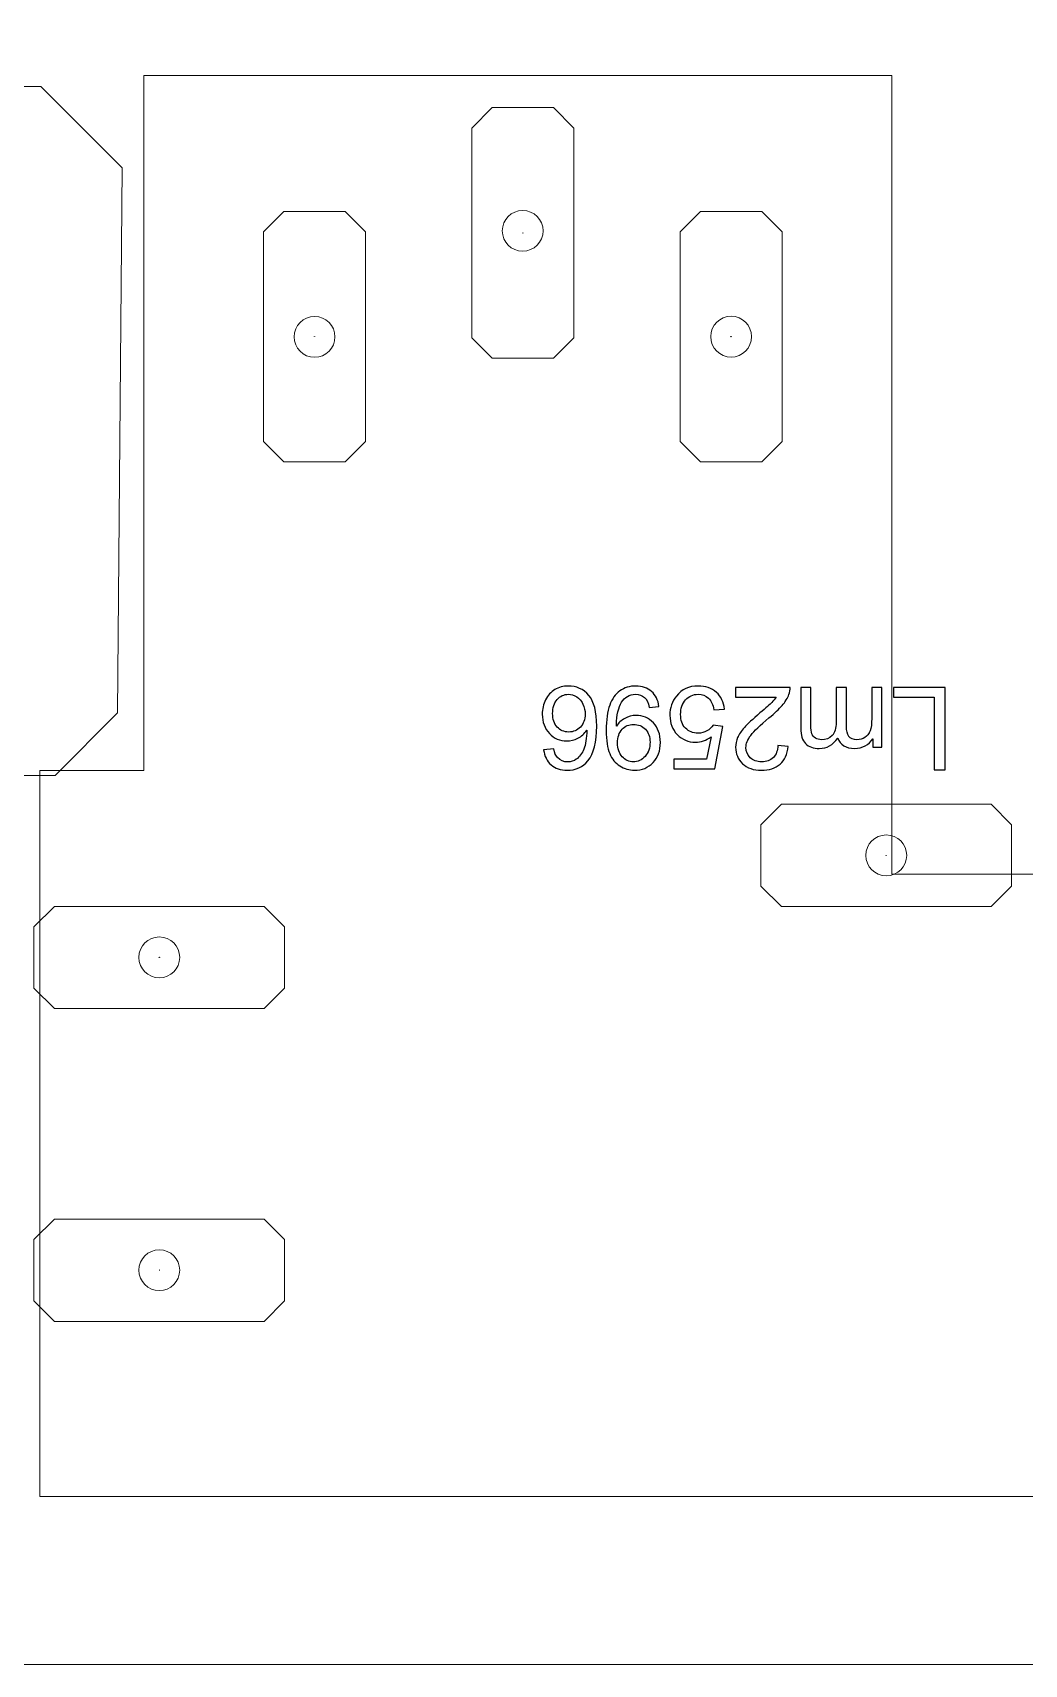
# Model space of a CAD drawing. Header units: millimetres. Extents: x -145 to 148, y -255 to 152.
# Drawn here: x 40.28 to 64.56, y -25.44 to 14.52 of the extents above; entities that cross this region are included whole.
import ezdxf

# ---------------------------------------------------------------- set-up
doc = ezdxf.new("R2010")
doc.units = ezdxf.units.MM
doc.header["$MEASUREMENT"] = 0
doc.layers.add('Layer 1', color=7, linetype='Continuous')

msp = doc.modelspace()

# ---------------------------------------------------------------- linework, layer by layer
at = {"layer": 'Layer 1', "lineweight": 9}
for centre in [(52.2784, 9.6621), (47.1823, 7.066), (57.3823, 7.0709), (61.1805, -5.6309), (43.3805, -8.1291), (43.3805, -15.7891)]:
    msp.add_ellipse(centre, major_axis=(0, 0.5), ratio=1, dxfattribs=at)
for points, knots in [([(21.2203, 28.6584), (21.2203, 28.6584), (20.0655, 29.3251), (20.0655, 29.3251), (19.671, 29.184), (19.2458, 29.1072), (18.8028, 29.1072), (16.7317, 29.1072), (15.0528, 30.7861), (15.0528, 32.8572), (15.0528, 34.4854), (16.0905, 35.8711), (17.5404, 36.3894), (17.5404, 36.3894), (17.5404, 37.3814), (17.5404, 37.3814), (17.5404, 37.3814), (15.794, 39.1278), (15.794, 39.1278), (15.794, 39.1278), (15.794, 49.2486), (15.794, 49.2486), (15.794, 49.2486), (17.5304, 50.985), (17.5304, 50.985), (17.5304, 50.985), (135.1163, 50.985), (135.1163, 50.985), (135.6024, 52.4924), (137.0168, 53.583), (138.686, 53.583), (140.7571, 53.583), (142.436, 51.9041), (142.436, 49.833), (142.436, 48.2997), (141.5157, 46.9813), (140.1975, 46.4001), (140.1975, 46.4001), (140.1975, 12.5718), (140.1975, 12.5718), (141.5218, 11.9932), (142.4475, 10.6716), (142.4475, 9.1339), (142.4475, 7.5962), (141.5218, 6.2746), (140.1975, 5.696), (140.1975, 5.696), (140.1975, -20.0954), (140.1975, -20.0954), (140.1975, -20.0954), (134.8523, -25.4406), (134.8523, -25.4406), (134.8523, -25.4406), (29.9739, -25.4406), (29.9739, -25.4406), (29.9739, -25.4406), (26.9739, -22.4406), (26.9739, -22.4406), (26.9739, -22.4406), (26.9739, -5.4211), (26.9739, -5.4211), (26.9739, -5.4211), (28.7239, -3.6711), (28.7239, -3.6711), (28.7239, -3.6711), (40.8277, -3.6711), (40.8277, -3.6711), (40.8277, -3.6711), (42.3547, -2.144), (42.3547, -2.144), (42.3547, -2.144), (42.4719, 11.2024), (42.4719, 11.2024), (42.4719, 11.2024), (40.4808, 13.1935), (40.4808, 13.1935), (40.4808, 13.1935), (22.6803, 13.1935), (22.6803, 13.1935), (22.6803, 13.1935), (21.1803, 14.6935), (21.1803, 14.6935), (21.1803, 14.6935), (21.1803, 28.6815), (21.1803, 28.6815)], [0, 0, 0, 0, 0.0357143, 0.0357143, 0.0357143, 0.0714286, 0.0714286, 0.0714286, 0.1071429, 0.1071429, 0.1071429, 0.1428571, 0.1428571, 0.1428571, 0.1785714, 0.1785714, 0.1785714, 0.2142857, 0.2142857, 0.2142857, 0.25, 0.25, 0.25, 0.2857143, 0.2857143, 0.2857143, 0.3214286, 0.3214286, 0.3214286, 0.3571429, 0.3571429, 0.3571429, 0.3928571, 0.3928571, 0.3928571, 0.4285714, 0.4285714, 0.4285714, 0.4642857, 0.4642857, 0.4642857, 0.5, 0.5, 0.5, 0.5357143, 0.5357143, 0.5357143, 0.5714286, 0.5714286, 0.5714286, 0.6071429, 0.6071429, 0.6071429, 0.6428571, 0.6428571, 0.6428571, 0.6785714, 0.6785714, 0.6785714, 0.7142857, 0.7142857, 0.7142857, 0.75, 0.75, 0.75, 0.7857143, 0.7857143, 0.7857143, 0.8214286, 0.8214286, 0.8214286, 0.8571429, 0.8571429, 0.8571429, 0.8928571, 0.8928571, 0.8928571, 0.9285714, 0.9285714, 0.9285714, 0.9642857, 0.9642857, 0.9642857, 1, 1, 1, 1]), ([(51.0323, 12.1791), (51.0323, 12.1791), (51.0323, 7.0427), (51.0323, 7.0427), (51.0323, 7.0427), (51.5323, 6.5427), (51.5323, 6.5427), (51.5323, 6.5427), (53.0323, 6.5427), (53.0323, 6.5427), (53.0323, 6.5427), (53.5323, 7.0427), (53.5323, 7.0427), (53.5323, 7.0427), (53.5323, 12.1791), (53.5323, 12.1791), (53.5323, 12.1791), (53.0323, 12.6791), (53.0323, 12.6791), (53.0323, 12.6791), (51.5323, 12.6791), (51.5323, 12.6791), (51.5323, 12.6791), (51.0323, 12.1791), (51.0323, 12.1791)], [0, 0, 0, 0, 0.125, 0.125, 0.125, 0.25, 0.25, 0.25, 0.375, 0.375, 0.375, 0.5, 0.5, 0.5, 0.625, 0.625, 0.625, 0.75, 0.75, 0.75, 0.875, 0.875, 0.875, 1, 1, 1, 1]), ([(45.9323, 9.6391), (45.9323, 9.6391), (45.9323, 4.5027), (45.9323, 4.5027), (45.9323, 4.5027), (46.4323, 4.0027), (46.4323, 4.0027), (46.4323, 4.0027), (47.9323, 4.0027), (47.9323, 4.0027), (47.9323, 4.0027), (48.4323, 4.5027), (48.4323, 4.5027), (48.4323, 4.5027), (48.4323, 9.6391), (48.4323, 9.6391), (48.4323, 9.6391), (47.9323, 10.1391), (47.9323, 10.1391), (47.9323, 10.1391), (46.4323, 10.1391), (46.4323, 10.1391), (46.4323, 10.1391), (45.9323, 9.6391), (45.9323, 9.6391)], [0, 0, 0, 0, 0.125, 0.125, 0.125, 0.25, 0.25, 0.25, 0.375, 0.375, 0.375, 0.5, 0.5, 0.5, 0.625, 0.625, 0.625, 0.75, 0.75, 0.75, 0.875, 0.875, 0.875, 1, 1, 1, 1]), ([(56.1323, 9.6391), (56.1323, 9.6391), (56.1323, 4.5027), (56.1323, 4.5027), (56.1323, 4.5027), (56.6323, 4.0027), (56.6323, 4.0027), (56.6323, 4.0027), (58.1323, 4.0027), (58.1323, 4.0027), (58.1323, 4.0027), (58.6323, 4.5027), (58.6323, 4.5027), (58.6323, 4.5027), (58.6323, 9.6391), (58.6323, 9.6391), (58.6323, 9.6391), (58.1323, 10.1391), (58.1323, 10.1391), (58.1323, 10.1391), (56.6323, 10.1391), (56.6323, 10.1391), (56.6323, 10.1391), (56.1323, 9.6391), (56.1323, 9.6391)], [0, 0, 0, 0, 0.125, 0.125, 0.125, 0.25, 0.25, 0.25, 0.375, 0.375, 0.375, 0.5, 0.5, 0.5, 0.625, 0.625, 0.625, 0.75, 0.75, 0.75, 0.875, 0.875, 0.875, 1, 1, 1, 1]), ([(52.7917, -3.0444), (52.7917, -3.0444), (53.0373, -3.0247), (53.0373, -3.0247), (53.0594, -3.122), (53.0909, -3.193), (53.1318, -3.2373), (53.1991, -3.3083), (53.2823, -3.3436), (53.3811, -3.3436), (53.4606, -3.3436), (53.5311, -3.3215), (53.5918, -3.2772), (53.6699, -3.2203), (53.731, -3.1375), (53.7767, -3.0284), (53.8218, -2.9188), (53.8453, -2.7631), (53.8472, -2.5613), (53.7875, -2.6521), (53.7141, -2.7199), (53.6276, -2.7636), (53.541, -2.8078), (53.4507, -2.8299), (53.3557, -2.8299), (53.1901, -2.8299), (53.049, -2.7688), (52.9324, -2.647), (52.8162, -2.5251), (52.7579, -2.368), (52.7579, -2.1747), (52.7579, -2.0477), (52.7851, -1.9301), (52.8397, -1.821), (52.8947, -1.7119), (52.9695, -1.6286), (53.0655, -1.5708), (53.161, -1.5129), (53.2696, -1.4837), (53.391, -1.4837), (53.5979, -1.4837), (53.7663, -1.5599), (53.8971, -1.7119), (54.0274, -1.8638), (54.0928, -2.1145), (54.0928, -2.4635), (54.0928, -2.8539), (54.0203, -3.138), (53.8759, -3.3153), (53.7499, -3.4696), (53.5801, -3.5468), (53.366, -3.5468), (53.2071, -3.5468), (53.0763, -3.5021), (52.9747, -3.4132), (52.8731, -3.3243), (52.8119, -3.2015), (52.7917, -3.0444)], [0, 0, 0, 0, 0.0526316, 0.0526316, 0.0526316, 0.1052632, 0.1052632, 0.1052632, 0.1578947, 0.1578947, 0.1578947, 0.2105263, 0.2105263, 0.2105263, 0.2631579, 0.2631579, 0.2631579, 0.3157895, 0.3157895, 0.3157895, 0.3684211, 0.3684211, 0.3684211, 0.4210526, 0.4210526, 0.4210526, 0.4736842, 0.4736842, 0.4736842, 0.5263158, 0.5263158, 0.5263158, 0.5789474, 0.5789474, 0.5789474, 0.6315789, 0.6315789, 0.6315789, 0.6842105, 0.6842105, 0.6842105, 0.7368421, 0.7368421, 0.7368421, 0.7894737, 0.7894737, 0.7894737, 0.8421053, 0.8421053, 0.8421053, 0.8947368, 0.8947368, 0.8947368, 0.9473684, 0.9473684, 0.9473684, 1, 1, 1, 1]), ([(55.6144, -1.9861), (55.6144, -1.9861), (55.3773, -2.0058), (55.3773, -2.0058), (55.3571, -1.8939), (55.3185, -1.813), (55.2616, -1.7627), (55.2047, -1.7123), (55.1318, -1.6869), (55.0424, -1.6869), (54.9662, -1.6869), (54.8994, -1.7043), (54.8416, -1.7396), (54.7837, -1.7744), (54.7367, -1.821), (54.7005, -1.8798), (54.6642, -1.9381), (54.6337, -2.0171), (54.6087, -2.1164), (54.5838, -2.2156), (54.5716, -2.3168), (54.5716, -2.4198), (54.5716, -2.4306), (54.572, -2.4475), (54.573, -2.4696), (54.6224, -2.3901), (54.6901, -2.3262), (54.7757, -2.2772), (54.8613, -2.2279), (54.9545, -2.2034), (55.0542, -2.2034), (55.2212, -2.2034), (55.3623, -2.2641), (55.478, -2.3854), (55.5932, -2.5063), (55.6511, -2.6662), (55.6511, -2.8647), (55.6511, -3.0693), (55.5909, -3.2344), (55.47, -3.3596), (55.3496, -3.4842), (55.1986, -3.5468), (55.0165, -3.5468), (54.8858, -3.5468), (54.7658, -3.5115), (54.6567, -3.4405), (54.5481, -3.3699), (54.4657, -3.2692), (54.4093, -3.138), (54.3529, -3.0073), (54.3246, -2.8177), (54.3246, -2.5698), (54.3246, -2.3116), (54.3529, -2.106), (54.4088, -1.9532), (54.4648, -1.7998), (54.5481, -1.6836), (54.6586, -1.6037), (54.7691, -1.5237), (54.8985, -1.4837), (55.0471, -1.4837), (55.2052, -1.4837), (55.334, -1.5275), (55.4342, -1.6154), (55.5339, -1.7034), (55.5942, -1.8271), (55.6144, -1.9861)], [0, 0, 0, 0, 0.0454545, 0.0454545, 0.0454545, 0.0909091, 0.0909091, 0.0909091, 0.1363636, 0.1363636, 0.1363636, 0.1818182, 0.1818182, 0.1818182, 0.2272727, 0.2272727, 0.2272727, 0.2727273, 0.2727273, 0.2727273, 0.3181818, 0.3181818, 0.3181818, 0.3636364, 0.3636364, 0.3636364, 0.4090909, 0.4090909, 0.4090909, 0.4545455, 0.4545455, 0.4545455, 0.5, 0.5, 0.5, 0.5454545, 0.5454545, 0.5454545, 0.5909091, 0.5909091, 0.5909091, 0.6363636, 0.6363636, 0.6363636, 0.6818182, 0.6818182, 0.6818182, 0.7272727, 0.7272727, 0.7272727, 0.7727273, 0.7727273, 0.7727273, 0.8181818, 0.8181818, 0.8181818, 0.8636364, 0.8636364, 0.8636364, 0.9090909, 0.9090909, 0.9090909, 0.9545455, 0.9545455, 0.9545455, 1, 1, 1, 1]), ([(57.2207, -2.0482), (57.2207, -2.0482), (56.961, -2.0679), (56.961, -2.0679), (56.9417, -1.9414), (56.8971, -1.8464), (56.8274, -1.7824), (56.7578, -1.7189), (56.6727, -1.6869), (56.5725, -1.6869), (56.4516, -1.6869), (56.3505, -1.7321), (56.2682, -1.8219), (56.1863, -1.9122), (56.1454, -2.0317), (56.1454, -2.1803), (56.1454, -2.3219), (56.1844, -2.4334), (56.263, -2.5152), (56.3416, -2.5971), (56.4455, -2.638), (56.5749, -2.638), (56.6553, -2.638), (56.7273, -2.6197), (56.7912, -2.583), (56.8547, -2.5463), (56.9046, -2.4988), (56.9413, -2.4405), (56.9413, -2.4405), (57.1755, -2.4743), (57.1755, -2.4743), (57.1755, -2.4743), (56.9808, -3.5129), (56.9808, -3.5129), (56.9808, -3.5129), (55.9789, -3.5129), (55.9789, -3.5129), (55.9789, -3.5129), (55.9789, -3.2758), (55.9789, -3.2758), (55.9789, -3.2758), (56.7828, -3.2758), (56.7828, -3.2758), (56.7828, -3.2758), (56.8905, -2.7307), (56.8905, -2.7307), (56.7696, -2.8158), (56.6426, -2.8581), (56.5099, -2.8581), (56.334, -2.8581), (56.1854, -2.797), (56.0645, -2.6747), (55.9436, -2.5524), (55.8829, -2.3953), (55.8829, -2.2034), (55.8829, -2.0204), (55.9361, -1.8624), (56.0424, -1.7293), (56.1717, -1.5656), (56.3486, -1.4837), (56.5725, -1.4837), (56.7559, -1.4837), (56.9055, -1.5355), (57.0217, -1.6385), (57.1379, -1.7415), (57.2042, -1.8779), (57.2207, -2.0482)], [0, 0, 0, 0, 0.0454545, 0.0454545, 0.0454545, 0.0909091, 0.0909091, 0.0909091, 0.1363636, 0.1363636, 0.1363636, 0.1818182, 0.1818182, 0.1818182, 0.2272727, 0.2272727, 0.2272727, 0.2727273, 0.2727273, 0.2727273, 0.3181818, 0.3181818, 0.3181818, 0.3636364, 0.3636364, 0.3636364, 0.4090909, 0.4090909, 0.4090909, 0.4545455, 0.4545455, 0.4545455, 0.5, 0.5, 0.5, 0.5454545, 0.5454545, 0.5454545, 0.5909091, 0.5909091, 0.5909091, 0.6363636, 0.6363636, 0.6363636, 0.6818182, 0.6818182, 0.6818182, 0.7272727, 0.7272727, 0.7272727, 0.7727273, 0.7727273, 0.7727273, 0.8181818, 0.8181818, 0.8181818, 0.8636364, 0.8636364, 0.8636364, 0.9090909, 0.9090909, 0.9090909, 0.9545455, 0.9545455, 0.9545455, 1, 1, 1, 1]), ([(57.4892, -1.7547), (57.4892, -1.7547), (57.4892, -1.5176), (57.4892, -1.5176), (57.4892, -1.5176), (58.827, -1.5176), (58.827, -1.5176), (58.8288, -1.5773), (58.819, -1.6347), (58.7978, -1.6902), (58.7635, -1.781), (58.7084, -1.8708), (58.6327, -1.9588), (58.557, -2.0468), (58.4488, -2.1484), (58.3081, -2.2636), (58.0894, -2.4438), (57.9408, -2.5863), (57.8632, -2.6916), (57.7851, -2.797), (57.7461, -2.8967), (57.7461, -2.9908), (57.7461, -3.0891), (57.7813, -3.1719), (57.8519, -3.2396), (57.9224, -3.3069), (58.0146, -3.3407), (58.128, -3.3407), (58.2479, -3.3407), (58.3439, -3.305), (58.4159, -3.2335), (58.4878, -3.1625), (58.524, -3.0632), (58.525, -2.9372), (58.525, -2.9372), (58.779, -2.9626), (58.779, -2.9626), (58.7616, -3.1526), (58.6957, -3.2975), (58.5819, -3.3972), (58.4676, -3.4969), (58.3147, -3.5468), (58.1223, -3.5468), (57.9286, -3.5468), (57.7747, -3.4931), (57.6619, -3.3854), (57.5485, -3.2777), (57.4921, -3.1441), (57.4921, -2.9851), (57.4921, -2.9042), (57.5085, -2.8247), (57.5419, -2.7467), (57.5748, -2.6681), (57.6299, -2.5858), (57.7065, -2.4993), (57.7837, -2.4132), (57.9112, -2.2942), (58.089, -2.1437), (58.2381, -2.0185), (58.334, -1.9339), (58.3763, -1.8892), (58.4187, -1.8445), (58.4535, -1.7998), (58.4812, -1.7547), (58.4812, -1.7547), (57.4892, -1.7547), (57.4892, -1.7547)], [0, 0, 0, 0, 0.0454545, 0.0454545, 0.0454545, 0.0909091, 0.0909091, 0.0909091, 0.1363636, 0.1363636, 0.1363636, 0.1818182, 0.1818182, 0.1818182, 0.2272727, 0.2272727, 0.2272727, 0.2727273, 0.2727273, 0.2727273, 0.3181818, 0.3181818, 0.3181818, 0.3636364, 0.3636364, 0.3636364, 0.4090909, 0.4090909, 0.4090909, 0.4545455, 0.4545455, 0.4545455, 0.5, 0.5, 0.5, 0.5454545, 0.5454545, 0.5454545, 0.5909091, 0.5909091, 0.5909091, 0.6363636, 0.6363636, 0.6363636, 0.6818182, 0.6818182, 0.6818182, 0.7272727, 0.7272727, 0.7272727, 0.7727273, 0.7727273, 0.7727273, 0.8181818, 0.8181818, 0.8181818, 0.8636364, 0.8636364, 0.8636364, 0.9090909, 0.9090909, 0.9090909, 0.9545455, 0.9545455, 0.9545455, 1, 1, 1, 1]), ([(61.0734, -1.5176), (61.0734, -1.5176), (61.0734, -2.9823), (61.0734, -2.9823), (61.0734, -2.9823), (60.8505, -2.9823), (60.8505, -2.9823), (60.8505, -2.9823), (60.8505, -2.7754), (60.8505, -2.7754), (60.8049, -2.8469), (60.7437, -2.9047), (60.6675, -2.948), (60.5913, -2.9917), (60.5048, -3.0134), (60.4074, -3.0134), (60.2992, -3.0134), (60.2103, -2.9908), (60.1412, -2.9461), (60.072, -2.9009), (60.0231, -2.8384), (59.9949, -2.7575), (59.8782, -2.9282), (59.7272, -3.0134), (59.541, -3.0134), (59.3952, -3.0134), (59.2827, -2.9734), (59.2047, -2.893), (59.1261, -2.8125), (59.0866, -2.6888), (59.0866, -2.5218), (59.0866, -2.5218), (59.0866, -1.5176), (59.0866, -1.5176), (59.0866, -1.5176), (59.335, -1.5176), (59.335, -1.5176), (59.335, -1.5176), (59.335, -2.4395), (59.335, -2.4395), (59.335, -2.5383), (59.3434, -2.6098), (59.3594, -2.6535), (59.3754, -2.6973), (59.4046, -2.7321), (59.4474, -2.7589), (59.4897, -2.7857), (59.5396, -2.7989), (59.5965, -2.7989), (59.7, -2.7989), (59.7856, -2.7645), (59.8538, -2.6963), (59.922, -2.6277), (59.9558, -2.5181), (59.9558, -2.3676), (59.9558, -2.3676), (59.9558, -1.5176), (59.9558, -1.5176), (59.9558, -1.5176), (60.2042, -1.5176), (60.2042, -1.5176), (60.2042, -1.5176), (60.2042, -2.4682), (60.2042, -2.4682), (60.2042, -2.5783), (60.2244, -2.6611), (60.2649, -2.7161), (60.3053, -2.7711), (60.3716, -2.7989), (60.4634, -2.7989), (60.533, -2.7989), (60.5974, -2.7805), (60.6567, -2.7438), (60.716, -2.7072), (60.7588, -2.6535), (60.7856, -2.5825), (60.8119, -2.512), (60.8251, -2.4099), (60.8251, -2.2768), (60.8251, -2.2768), (60.8251, -1.5176), (60.8251, -1.5176), (60.8251, -1.5176), (61.0734, -1.5176), (61.0734, -1.5176)], [0, 0, 0, 0, 0.0357143, 0.0357143, 0.0357143, 0.0714286, 0.0714286, 0.0714286, 0.1071429, 0.1071429, 0.1071429, 0.1428571, 0.1428571, 0.1428571, 0.1785714, 0.1785714, 0.1785714, 0.2142857, 0.2142857, 0.2142857, 0.25, 0.25, 0.25, 0.2857143, 0.2857143, 0.2857143, 0.3214286, 0.3214286, 0.3214286, 0.3571429, 0.3571429, 0.3571429, 0.3928571, 0.3928571, 0.3928571, 0.4285714, 0.4285714, 0.4285714, 0.4642857, 0.4642857, 0.4642857, 0.5, 0.5, 0.5, 0.5357143, 0.5357143, 0.5357143, 0.5714286, 0.5714286, 0.5714286, 0.6071429, 0.6071429, 0.6071429, 0.6428571, 0.6428571, 0.6428571, 0.6785714, 0.6785714, 0.6785714, 0.7142857, 0.7142857, 0.7142857, 0.75, 0.75, 0.75, 0.7857143, 0.7857143, 0.7857143, 0.8214286, 0.8214286, 0.8214286, 0.8571429, 0.8571429, 0.8571429, 0.8928571, 0.8928571, 0.8928571, 0.9285714, 0.9285714, 0.9285714, 0.9642857, 0.9642857, 0.9642857, 1, 1, 1, 1]), ([(62.6233, -1.5176), (62.6233, -1.5176), (62.6233, -3.5383), (62.6233, -3.5383), (62.6233, -3.5383), (62.3552, -3.5383), (62.3552, -3.5383), (62.3552, -3.5383), (62.3552, -1.7547), (62.3552, -1.7547), (62.3552, -1.7547), (61.3618, -1.7547), (61.3618, -1.7547), (61.3618, -1.7547), (61.3618, -1.5176), (61.3618, -1.5176), (61.3618, -1.5176), (62.6233, -1.5176), (62.6233, -1.5176)], [0, 0, 0, 0, 0.1666667, 0.1666667, 0.1666667, 0.3333333, 0.3333333, 0.3333333, 0.5, 0.5, 0.5, 0.6666667, 0.6666667, 0.6666667, 0.8333333, 0.8333333, 0.8333333, 1, 1, 1, 1]), ([(53.8077, -2.1724), (53.8077, -2.0867), (53.7894, -2.0049), (53.7532, -1.9268), (53.7169, -1.8487), (53.6661, -1.789), (53.6017, -1.7481), (53.5368, -1.7072), (53.4681, -1.6869), (53.3952, -1.6869), (53.2894, -1.6869), (53.1991, -1.7293), (53.1243, -1.8139), (53.0495, -1.8986), (53.0119, -2.0134), (53.0119, -2.1587), (53.0119, -2.2984), (53.049, -2.4085), (53.1229, -2.4889), (53.1967, -2.5693), (53.2908, -2.6098), (53.4051, -2.6098), (53.517, -2.6098), (53.6125, -2.5693), (53.6906, -2.4889), (53.7687, -2.4085), (53.8077, -2.3031), (53.8077, -2.1724)], [0, 0, 0, 0, 0.1111111, 0.1111111, 0.1111111, 0.2222222, 0.2222222, 0.2222222, 0.3333333, 0.3333333, 0.3333333, 0.4444444, 0.4444444, 0.4444444, 0.5555556, 0.5555556, 0.5555556, 0.6666667, 0.6666667, 0.6666667, 0.7777778, 0.7777778, 0.7777778, 0.8888889, 0.8888889, 0.8888889, 1, 1, 1, 1]), ([(54.6012, -2.8774), (54.6012, -3.0195), (54.6388, -3.1324), (54.7141, -3.2156), (54.7889, -3.2989), (54.8801, -3.3407), (54.9874, -3.3407), (55.0984, -3.3407), (55.1943, -3.2956), (55.2752, -3.2057), (55.3566, -3.1159), (55.3971, -2.9997), (55.3971, -2.8567), (55.3971, -2.7283), (55.3585, -2.6239), (55.2818, -2.5439), (55.2047, -2.4635), (55.1087, -2.4235), (54.9944, -2.4235), (54.8797, -2.4235), (54.7856, -2.4635), (54.7117, -2.5439), (54.6379, -2.6239), (54.6012, -2.7354), (54.6012, -2.8774)], [0, 0, 0, 0, 0.125, 0.125, 0.125, 0.25, 0.25, 0.25, 0.375, 0.375, 0.375, 0.5, 0.5, 0.5, 0.625, 0.625, 0.625, 0.75, 0.75, 0.75, 0.875, 0.875, 0.875, 1, 1, 1, 1]), ([(63.7488, -4.3809), (63.7488, -4.3809), (58.6122, -4.3809), (58.6122, -4.3809), (58.6122, -4.3809), (58.1123, -4.8808), (58.1123, -4.8808), (58.1123, -4.8808), (58.1123, -6.381), (58.1123, -6.381), (58.1123, -6.381), (58.6122, -6.8809), (58.6122, -6.8809), (58.6122, -6.8809), (63.7488, -6.8809), (63.7488, -6.8809), (63.7488, -6.8809), (64.2487, -6.381), (64.2487, -6.381), (64.2487, -6.381), (64.2487, -4.8808), (64.2487, -4.8808), (64.2487, -4.8808), (63.7488, -4.3809), (63.7488, -4.3809)], [0, 0, 0, 0, 0.125, 0.125, 0.125, 0.25, 0.25, 0.25, 0.375, 0.375, 0.375, 0.5, 0.5, 0.5, 0.625, 0.625, 0.625, 0.75, 0.75, 0.75, 0.875, 0.875, 0.875, 1, 1, 1, 1]), ([(45.9488, -6.8809), (45.9488, -6.8809), (40.8122, -6.8809), (40.8122, -6.8809), (40.8122, -6.8809), (40.3123, -7.3808), (40.3123, -7.3808), (40.3123, -7.3808), (40.3123, -8.881), (40.3123, -8.881), (40.3123, -8.881), (40.8122, -9.3809), (40.8122, -9.3809), (40.8122, -9.3809), (45.9488, -9.3809), (45.9488, -9.3809), (45.9488, -9.3809), (46.4487, -8.881), (46.4487, -8.881), (46.4487, -8.881), (46.4487, -7.3808), (46.4487, -7.3808), (46.4487, -7.3808), (45.9488, -6.8809), (45.9488, -6.8809)], [0, 0, 0, 0, 0.125, 0.125, 0.125, 0.25, 0.25, 0.25, 0.375, 0.375, 0.375, 0.5, 0.5, 0.5, 0.625, 0.625, 0.625, 0.75, 0.75, 0.75, 0.875, 0.875, 0.875, 1, 1, 1, 1]), ([(45.9488, -14.5409), (45.9488, -14.5409), (40.8122, -14.5409), (40.8122, -14.5409), (40.8122, -14.5409), (40.3123, -15.0408), (40.3123, -15.0408), (40.3123, -15.0408), (40.3123, -16.541), (40.3123, -16.541), (40.3123, -16.541), (40.8122, -17.0409), (40.8122, -17.0409), (40.8122, -17.0409), (45.9488, -17.0409), (45.9488, -17.0409), (45.9488, -17.0409), (46.4487, -16.541), (46.4487, -16.541), (46.4487, -16.541), (46.4487, -15.0408), (46.4487, -15.0408), (46.4487, -15.0408), (45.9488, -14.5409), (45.9488, -14.5409)], [0, 0, 0, 0, 0.125, 0.125, 0.125, 0.25, 0.25, 0.25, 0.375, 0.375, 0.375, 0.5, 0.5, 0.5, 0.625, 0.625, 0.625, 0.75, 0.75, 0.75, 0.875, 0.875, 0.875, 1, 1, 1, 1])]:
    msp.add_open_spline(points, degree=3, knots=knots, dxfattribs=at)
at = {"layer": 'Layer 1', "color": 4, "lineweight": 9}
msp.add_open_spline([(69.4755, -6.0919), (69.4755, -6.0919), (69.4755, -21.3319), (69.4755, -21.3319), (69.4755, -21.3319), (40.4591, -21.3319), (40.4591, -21.3319), (40.4591, -21.3319), (40.4591, -3.5519), (40.4591, -3.5519), (40.4591, -3.5519), (42.9991, -3.5519), (42.9991, -3.5519), (42.9991, -3.5519), (42.9991, 13.4681), (42.9991, 13.4681), (42.9991, 13.4681), (61.3155, 13.4681), (61.3155, 13.4681), (61.3155, 13.4681), (61.3155, -6.0919), (61.3155, -6.0919), (61.3155, -6.0919), (69.4755, -6.0919), (69.4755, -6.0919)], degree=3, knots=[0, 0, 0, 0, 0.125, 0.125, 0.125, 0.25, 0.25, 0.25, 0.375, 0.375, 0.375, 0.5, 0.5, 0.5, 0.625, 0.625, 0.625, 0.75, 0.75, 0.75, 0.875, 0.875, 0.875, 1, 1, 1, 1], dxfattribs=at)
at = {"layer": 'Layer 1', "color": 3}
for points in [[(52.2823, 9.6126), (52.2823, 9.6126), (52.2788, 9.6126), (52.2788, 9.6126), (52.2788, 9.6126), (52.2788, 9.6091), (52.2788, 9.6091), (52.2788, 9.6091), (52.2823, 9.6091), (52.2823, 9.6091), (52.2823, 9.6091), (52.2823, 9.6126), (52.2823, 9.6126)], [(47.1823, 7.0726), (47.1823, 7.0726), (47.1788, 7.0726), (47.1788, 7.0726), (47.1788, 7.0726), (47.1788, 7.0691), (47.1788, 7.0691), (47.1788, 7.0691), (47.1823, 7.0691), (47.1823, 7.0691), (47.1823, 7.0691), (47.1823, 7.0726), (47.1823, 7.0726)], [(57.3823, 7.0726), (57.3823, 7.0726), (57.3788, 7.0726), (57.3788, 7.0726), (57.3788, 7.0726), (57.3788, 7.0691), (57.3788, 7.0691), (57.3788, 7.0691), (57.3823, 7.0691), (57.3823, 7.0691), (57.3823, 7.0691), (57.3823, 7.0726), (57.3823, 7.0726)], [(61.1822, -5.6309), (61.1822, -5.6309), (61.1822, -5.6274), (61.1822, -5.6274), (61.1822, -5.6274), (61.1787, -5.6274), (61.1787, -5.6274), (61.1787, -5.6274), (61.1787, -5.6309), (61.1787, -5.6309), (61.1787, -5.6309), (61.1822, -5.6309), (61.1822, -5.6309)], [(43.3822, -8.1309), (43.3822, -8.1309), (43.3822, -8.1274), (43.3822, -8.1274), (43.3822, -8.1274), (43.3787, -8.1274), (43.3787, -8.1274), (43.3787, -8.1274), (43.3787, -8.1309), (43.3787, -8.1309), (43.3787, -8.1309), (43.3822, -8.1309), (43.3822, -8.1309)], [(43.3822, -15.7909), (43.3822, -15.7909), (43.3822, -15.7874), (43.3822, -15.7874), (43.3822, -15.7874), (43.3787, -15.7874), (43.3787, -15.7874), (43.3787, -15.7874), (43.3787, -15.7909), (43.3787, -15.7909), (43.3787, -15.7909), (43.3822, -15.7909), (43.3822, -15.7909)]]:
    msp.add_open_spline(points, degree=3, knots=[0, 0, 0, 0, 0.25, 0.25, 0.25, 0.5, 0.5, 0.5, 0.75, 0.75, 0.75, 1, 1, 1, 1], dxfattribs=at)
at = {"layer": 'Layer 1', "color": 3, "lineweight": 9}
for points in [[(52.2823, 9.6126), (52.2823, 9.6126), (52.2788, 9.6126), (52.2788, 9.6126), (52.2788, 9.6126), (52.2788, 9.6091), (52.2788, 9.6091), (52.2788, 9.6091), (52.2823, 9.6091), (52.2823, 9.6091), (52.2823, 9.6091), (52.2823, 9.6126), (52.2823, 9.6126)], [(47.1823, 7.0726), (47.1823, 7.0726), (47.1788, 7.0726), (47.1788, 7.0726), (47.1788, 7.0726), (47.1788, 7.0691), (47.1788, 7.0691), (47.1788, 7.0691), (47.1823, 7.0691), (47.1823, 7.0691), (47.1823, 7.0691), (47.1823, 7.0726), (47.1823, 7.0726)], [(57.3823, 7.0726), (57.3823, 7.0726), (57.3788, 7.0726), (57.3788, 7.0726), (57.3788, 7.0726), (57.3788, 7.0691), (57.3788, 7.0691), (57.3788, 7.0691), (57.3823, 7.0691), (57.3823, 7.0691), (57.3823, 7.0691), (57.3823, 7.0726), (57.3823, 7.0726)], [(61.1822, -5.6309), (61.1822, -5.6309), (61.1822, -5.6274), (61.1822, -5.6274), (61.1822, -5.6274), (61.1787, -5.6274), (61.1787, -5.6274), (61.1787, -5.6274), (61.1787, -5.6309), (61.1787, -5.6309), (61.1787, -5.6309), (61.1822, -5.6309), (61.1822, -5.6309)], [(43.3822, -8.1309), (43.3822, -8.1309), (43.3822, -8.1274), (43.3822, -8.1274), (43.3822, -8.1274), (43.3787, -8.1274), (43.3787, -8.1274), (43.3787, -8.1274), (43.3787, -8.1309), (43.3787, -8.1309), (43.3787, -8.1309), (43.3822, -8.1309), (43.3822, -8.1309)], [(43.3822, -15.7909), (43.3822, -15.7909), (43.3822, -15.7874), (43.3822, -15.7874), (43.3822, -15.7874), (43.3787, -15.7874), (43.3787, -15.7874), (43.3787, -15.7874), (43.3787, -15.7909), (43.3787, -15.7909), (43.3787, -15.7909), (43.3822, -15.7909), (43.3822, -15.7909)]]:
    msp.add_open_spline(points, degree=3, knots=[0, 0, 0, 0, 0.25, 0.25, 0.25, 0.5, 0.5, 0.5, 0.75, 0.75, 0.75, 1, 1, 1, 1], dxfattribs=at)
at = {"layer": 'Layer 1', "color": 4}
for points, knots in [([(52.7917, -3.0444), (52.7917, -3.0444), (53.0373, -3.0247), (53.0373, -3.0247), (53.0594, -3.122), (53.0909, -3.193), (53.1318, -3.2373), (53.1991, -3.3083), (53.2823, -3.3436), (53.3811, -3.3436), (53.4606, -3.3436), (53.5311, -3.3215), (53.5918, -3.2772), (53.6699, -3.2203), (53.731, -3.1375), (53.7767, -3.0284), (53.8218, -2.9188), (53.8453, -2.7631), (53.8472, -2.5613), (53.7875, -2.6521), (53.7141, -2.7199), (53.6276, -2.7636), (53.541, -2.8078), (53.4507, -2.8299), (53.3557, -2.8299), (53.1901, -2.8299), (53.049, -2.7688), (52.9324, -2.647), (52.8162, -2.5251), (52.7579, -2.368), (52.7579, -2.1747), (52.7579, -2.0477), (52.7851, -1.9301), (52.8397, -1.821), (52.8947, -1.7119), (52.9695, -1.6286), (53.0655, -1.5708), (53.161, -1.5129), (53.2696, -1.4837), (53.391, -1.4837), (53.5979, -1.4837), (53.7663, -1.5599), (53.8971, -1.7119), (54.0274, -1.8638), (54.0928, -2.1145), (54.0928, -2.4635), (54.0928, -2.8539), (54.0203, -3.138), (53.8759, -3.3153), (53.7499, -3.4696), (53.5801, -3.5468), (53.366, -3.5468), (53.2071, -3.5468), (53.0763, -3.5021), (52.9747, -3.4132), (52.8731, -3.3243), (52.8119, -3.2015), (52.7917, -3.0444)], [0, 0, 0, 0, 0.0526316, 0.0526316, 0.0526316, 0.1052632, 0.1052632, 0.1052632, 0.1578947, 0.1578947, 0.1578947, 0.2105263, 0.2105263, 0.2105263, 0.2631579, 0.2631579, 0.2631579, 0.3157895, 0.3157895, 0.3157895, 0.3684211, 0.3684211, 0.3684211, 0.4210526, 0.4210526, 0.4210526, 0.4736842, 0.4736842, 0.4736842, 0.5263158, 0.5263158, 0.5263158, 0.5789474, 0.5789474, 0.5789474, 0.6315789, 0.6315789, 0.6315789, 0.6842105, 0.6842105, 0.6842105, 0.7368421, 0.7368421, 0.7368421, 0.7894737, 0.7894737, 0.7894737, 0.8421053, 0.8421053, 0.8421053, 0.8947368, 0.8947368, 0.8947368, 0.9473684, 0.9473684, 0.9473684, 1, 1, 1, 1]), ([(55.6144, -1.9861), (55.6144, -1.9861), (55.3773, -2.0058), (55.3773, -2.0058), (55.3571, -1.8939), (55.3185, -1.813), (55.2616, -1.7627), (55.2047, -1.7123), (55.1318, -1.6869), (55.0424, -1.6869), (54.9662, -1.6869), (54.8994, -1.7043), (54.8416, -1.7396), (54.7837, -1.7744), (54.7367, -1.821), (54.7005, -1.8798), (54.6642, -1.9381), (54.6337, -2.0171), (54.6087, -2.1164), (54.5838, -2.2156), (54.5716, -2.3168), (54.5716, -2.4198), (54.5716, -2.4306), (54.572, -2.4475), (54.573, -2.4696), (54.6224, -2.3901), (54.6901, -2.3262), (54.7757, -2.2772), (54.8613, -2.2279), (54.9545, -2.2034), (55.0542, -2.2034), (55.2212, -2.2034), (55.3623, -2.2641), (55.478, -2.3854), (55.5932, -2.5063), (55.6511, -2.6662), (55.6511, -2.8647), (55.6511, -3.0693), (55.5909, -3.2344), (55.47, -3.3596), (55.3496, -3.4842), (55.1986, -3.5468), (55.0165, -3.5468), (54.8858, -3.5468), (54.7658, -3.5115), (54.6567, -3.4405), (54.5481, -3.3699), (54.4657, -3.2692), (54.4093, -3.138), (54.3529, -3.0073), (54.3246, -2.8177), (54.3246, -2.5698), (54.3246, -2.3116), (54.3529, -2.106), (54.4088, -1.9532), (54.4648, -1.7998), (54.5481, -1.6836), (54.6586, -1.6037), (54.7691, -1.5237), (54.8985, -1.4837), (55.0471, -1.4837), (55.2052, -1.4837), (55.334, -1.5275), (55.4342, -1.6154), (55.5339, -1.7034), (55.5942, -1.8271), (55.6144, -1.9861)], [0, 0, 0, 0, 0.0454545, 0.0454545, 0.0454545, 0.0909091, 0.0909091, 0.0909091, 0.1363636, 0.1363636, 0.1363636, 0.1818182, 0.1818182, 0.1818182, 0.2272727, 0.2272727, 0.2272727, 0.2727273, 0.2727273, 0.2727273, 0.3181818, 0.3181818, 0.3181818, 0.3636364, 0.3636364, 0.3636364, 0.4090909, 0.4090909, 0.4090909, 0.4545455, 0.4545455, 0.4545455, 0.5, 0.5, 0.5, 0.5454545, 0.5454545, 0.5454545, 0.5909091, 0.5909091, 0.5909091, 0.6363636, 0.6363636, 0.6363636, 0.6818182, 0.6818182, 0.6818182, 0.7272727, 0.7272727, 0.7272727, 0.7727273, 0.7727273, 0.7727273, 0.8181818, 0.8181818, 0.8181818, 0.8636364, 0.8636364, 0.8636364, 0.9090909, 0.9090909, 0.9090909, 0.9545455, 0.9545455, 0.9545455, 1, 1, 1, 1]), ([(57.2207, -2.0482), (57.2207, -2.0482), (56.961, -2.0679), (56.961, -2.0679), (56.9417, -1.9414), (56.8971, -1.8464), (56.8274, -1.7824), (56.7578, -1.7189), (56.6727, -1.6869), (56.5725, -1.6869), (56.4516, -1.6869), (56.3505, -1.7321), (56.2682, -1.8219), (56.1863, -1.9122), (56.1454, -2.0317), (56.1454, -2.1803), (56.1454, -2.3219), (56.1844, -2.4334), (56.263, -2.5152), (56.3416, -2.5971), (56.4455, -2.638), (56.5749, -2.638), (56.6553, -2.638), (56.7273, -2.6197), (56.7912, -2.583), (56.8547, -2.5463), (56.9046, -2.4988), (56.9413, -2.4405), (56.9413, -2.4405), (57.1755, -2.4743), (57.1755, -2.4743), (57.1755, -2.4743), (56.9808, -3.5129), (56.9808, -3.5129), (56.9808, -3.5129), (55.9789, -3.5129), (55.9789, -3.5129), (55.9789, -3.5129), (55.9789, -3.2758), (55.9789, -3.2758), (55.9789, -3.2758), (56.7828, -3.2758), (56.7828, -3.2758), (56.7828, -3.2758), (56.8905, -2.7307), (56.8905, -2.7307), (56.7696, -2.8158), (56.6426, -2.8581), (56.5099, -2.8581), (56.334, -2.8581), (56.1854, -2.797), (56.0645, -2.6747), (55.9436, -2.5524), (55.8829, -2.3953), (55.8829, -2.2034), (55.8829, -2.0204), (55.9361, -1.8624), (56.0424, -1.7293), (56.1717, -1.5656), (56.3486, -1.4837), (56.5725, -1.4837), (56.7559, -1.4837), (56.9055, -1.5355), (57.0217, -1.6385), (57.1379, -1.7415), (57.2042, -1.8779), (57.2207, -2.0482)], [0, 0, 0, 0, 0.0454545, 0.0454545, 0.0454545, 0.0909091, 0.0909091, 0.0909091, 0.1363636, 0.1363636, 0.1363636, 0.1818182, 0.1818182, 0.1818182, 0.2272727, 0.2272727, 0.2272727, 0.2727273, 0.2727273, 0.2727273, 0.3181818, 0.3181818, 0.3181818, 0.3636364, 0.3636364, 0.3636364, 0.4090909, 0.4090909, 0.4090909, 0.4545455, 0.4545455, 0.4545455, 0.5, 0.5, 0.5, 0.5454545, 0.5454545, 0.5454545, 0.5909091, 0.5909091, 0.5909091, 0.6363636, 0.6363636, 0.6363636, 0.6818182, 0.6818182, 0.6818182, 0.7272727, 0.7272727, 0.7272727, 0.7727273, 0.7727273, 0.7727273, 0.8181818, 0.8181818, 0.8181818, 0.8636364, 0.8636364, 0.8636364, 0.9090909, 0.9090909, 0.9090909, 0.9545455, 0.9545455, 0.9545455, 1, 1, 1, 1]), ([(57.4892, -1.7547), (57.4892, -1.7547), (57.4892, -1.5176), (57.4892, -1.5176), (57.4892, -1.5176), (58.827, -1.5176), (58.827, -1.5176), (58.8288, -1.5773), (58.819, -1.6347), (58.7978, -1.6902), (58.7635, -1.781), (58.7084, -1.8708), (58.6327, -1.9588), (58.557, -2.0468), (58.4488, -2.1484), (58.3081, -2.2636), (58.0894, -2.4438), (57.9408, -2.5863), (57.8632, -2.6916), (57.7851, -2.797), (57.7461, -2.8967), (57.7461, -2.9908), (57.7461, -3.0891), (57.7813, -3.1719), (57.8519, -3.2396), (57.9224, -3.3069), (58.0146, -3.3407), (58.128, -3.3407), (58.2479, -3.3407), (58.3439, -3.305), (58.4159, -3.2335), (58.4878, -3.1625), (58.524, -3.0632), (58.525, -2.9372), (58.525, -2.9372), (58.779, -2.9626), (58.779, -2.9626), (58.7616, -3.1526), (58.6957, -3.2975), (58.5819, -3.3972), (58.4676, -3.4969), (58.3147, -3.5468), (58.1223, -3.5468), (57.9286, -3.5468), (57.7747, -3.4931), (57.6619, -3.3854), (57.5485, -3.2777), (57.4921, -3.1441), (57.4921, -2.9851), (57.4921, -2.9042), (57.5085, -2.8247), (57.5419, -2.7467), (57.5748, -2.6681), (57.6299, -2.5858), (57.7065, -2.4993), (57.7837, -2.4132), (57.9112, -2.2942), (58.089, -2.1437), (58.2381, -2.0185), (58.334, -1.9339), (58.3763, -1.8892), (58.4187, -1.8445), (58.4535, -1.7998), (58.4812, -1.7547), (58.4812, -1.7547), (57.4892, -1.7547), (57.4892, -1.7547)], [0, 0, 0, 0, 0.0454545, 0.0454545, 0.0454545, 0.0909091, 0.0909091, 0.0909091, 0.1363636, 0.1363636, 0.1363636, 0.1818182, 0.1818182, 0.1818182, 0.2272727, 0.2272727, 0.2272727, 0.2727273, 0.2727273, 0.2727273, 0.3181818, 0.3181818, 0.3181818, 0.3636364, 0.3636364, 0.3636364, 0.4090909, 0.4090909, 0.4090909, 0.4545455, 0.4545455, 0.4545455, 0.5, 0.5, 0.5, 0.5454545, 0.5454545, 0.5454545, 0.5909091, 0.5909091, 0.5909091, 0.6363636, 0.6363636, 0.6363636, 0.6818182, 0.6818182, 0.6818182, 0.7272727, 0.7272727, 0.7272727, 0.7727273, 0.7727273, 0.7727273, 0.8181818, 0.8181818, 0.8181818, 0.8636364, 0.8636364, 0.8636364, 0.9090909, 0.9090909, 0.9090909, 0.9545455, 0.9545455, 0.9545455, 1, 1, 1, 1]), ([(61.0734, -1.5176), (61.0734, -1.5176), (61.0734, -2.9823), (61.0734, -2.9823), (61.0734, -2.9823), (60.8505, -2.9823), (60.8505, -2.9823), (60.8505, -2.9823), (60.8505, -2.7754), (60.8505, -2.7754), (60.8049, -2.8469), (60.7437, -2.9047), (60.6675, -2.948), (60.5913, -2.9917), (60.5048, -3.0134), (60.4074, -3.0134), (60.2992, -3.0134), (60.2103, -2.9908), (60.1412, -2.9461), (60.072, -2.9009), (60.0231, -2.8384), (59.9949, -2.7575), (59.8782, -2.9282), (59.7272, -3.0134), (59.541, -3.0134), (59.3952, -3.0134), (59.2827, -2.9734), (59.2047, -2.893), (59.1261, -2.8125), (59.0866, -2.6888), (59.0866, -2.5218), (59.0866, -2.5218), (59.0866, -1.5176), (59.0866, -1.5176), (59.0866, -1.5176), (59.335, -1.5176), (59.335, -1.5176), (59.335, -1.5176), (59.335, -2.4395), (59.335, -2.4395), (59.335, -2.5383), (59.3434, -2.6098), (59.3594, -2.6535), (59.3754, -2.6973), (59.4046, -2.7321), (59.4474, -2.7589), (59.4897, -2.7857), (59.5396, -2.7989), (59.5965, -2.7989), (59.7, -2.7989), (59.7856, -2.7645), (59.8538, -2.6963), (59.922, -2.6277), (59.9558, -2.5181), (59.9558, -2.3676), (59.9558, -2.3676), (59.9558, -1.5176), (59.9558, -1.5176), (59.9558, -1.5176), (60.2042, -1.5176), (60.2042, -1.5176), (60.2042, -1.5176), (60.2042, -2.4682), (60.2042, -2.4682), (60.2042, -2.5783), (60.2244, -2.6611), (60.2649, -2.7161), (60.3053, -2.7711), (60.3716, -2.7989), (60.4634, -2.7989), (60.533, -2.7989), (60.5974, -2.7805), (60.6567, -2.7438), (60.716, -2.7072), (60.7588, -2.6535), (60.7856, -2.5825), (60.8119, -2.512), (60.8251, -2.4099), (60.8251, -2.2768), (60.8251, -2.2768), (60.8251, -1.5176), (60.8251, -1.5176), (60.8251, -1.5176), (61.0734, -1.5176), (61.0734, -1.5176)], [0, 0, 0, 0, 0.0357143, 0.0357143, 0.0357143, 0.0714286, 0.0714286, 0.0714286, 0.1071429, 0.1071429, 0.1071429, 0.1428571, 0.1428571, 0.1428571, 0.1785714, 0.1785714, 0.1785714, 0.2142857, 0.2142857, 0.2142857, 0.25, 0.25, 0.25, 0.2857143, 0.2857143, 0.2857143, 0.3214286, 0.3214286, 0.3214286, 0.3571429, 0.3571429, 0.3571429, 0.3928571, 0.3928571, 0.3928571, 0.4285714, 0.4285714, 0.4285714, 0.4642857, 0.4642857, 0.4642857, 0.5, 0.5, 0.5, 0.5357143, 0.5357143, 0.5357143, 0.5714286, 0.5714286, 0.5714286, 0.6071429, 0.6071429, 0.6071429, 0.6428571, 0.6428571, 0.6428571, 0.6785714, 0.6785714, 0.6785714, 0.7142857, 0.7142857, 0.7142857, 0.75, 0.75, 0.75, 0.7857143, 0.7857143, 0.7857143, 0.8214286, 0.8214286, 0.8214286, 0.8571429, 0.8571429, 0.8571429, 0.8928571, 0.8928571, 0.8928571, 0.9285714, 0.9285714, 0.9285714, 0.9642857, 0.9642857, 0.9642857, 1, 1, 1, 1]), ([(62.6233, -1.5176), (62.6233, -1.5176), (62.6233, -3.5383), (62.6233, -3.5383), (62.6233, -3.5383), (62.3552, -3.5383), (62.3552, -3.5383), (62.3552, -3.5383), (62.3552, -1.7547), (62.3552, -1.7547), (62.3552, -1.7547), (61.3618, -1.7547), (61.3618, -1.7547), (61.3618, -1.7547), (61.3618, -1.5176), (61.3618, -1.5176), (61.3618, -1.5176), (62.6233, -1.5176), (62.6233, -1.5176)], [0, 0, 0, 0, 0.1666667, 0.1666667, 0.1666667, 0.3333333, 0.3333333, 0.3333333, 0.5, 0.5, 0.5, 0.6666667, 0.6666667, 0.6666667, 0.8333333, 0.8333333, 0.8333333, 1, 1, 1, 1]), ([(53.8077, -2.1724), (53.8077, -2.0867), (53.7894, -2.0049), (53.7532, -1.9268), (53.7169, -1.8487), (53.6661, -1.789), (53.6017, -1.7481), (53.5368, -1.7072), (53.4681, -1.6869), (53.3952, -1.6869), (53.2894, -1.6869), (53.1991, -1.7293), (53.1243, -1.8139), (53.0495, -1.8986), (53.0119, -2.0134), (53.0119, -2.1587), (53.0119, -2.2984), (53.049, -2.4085), (53.1229, -2.4889), (53.1967, -2.5693), (53.2908, -2.6098), (53.4051, -2.6098), (53.517, -2.6098), (53.6125, -2.5693), (53.6906, -2.4889), (53.7687, -2.4085), (53.8077, -2.3031), (53.8077, -2.1724)], [0, 0, 0, 0, 0.1111111, 0.1111111, 0.1111111, 0.2222222, 0.2222222, 0.2222222, 0.3333333, 0.3333333, 0.3333333, 0.4444444, 0.4444444, 0.4444444, 0.5555556, 0.5555556, 0.5555556, 0.6666667, 0.6666667, 0.6666667, 0.7777778, 0.7777778, 0.7777778, 0.8888889, 0.8888889, 0.8888889, 1, 1, 1, 1]), ([(54.6012, -2.8774), (54.6012, -3.0195), (54.6388, -3.1324), (54.7141, -3.2156), (54.7889, -3.2989), (54.8801, -3.3407), (54.9874, -3.3407), (55.0984, -3.3407), (55.1943, -3.2956), (55.2752, -3.2057), (55.3566, -3.1159), (55.3971, -2.9997), (55.3971, -2.8567), (55.3971, -2.7283), (55.3585, -2.6239), (55.2818, -2.5439), (55.2047, -2.4635), (55.1087, -2.4235), (54.9944, -2.4235), (54.8797, -2.4235), (54.7856, -2.4635), (54.7117, -2.5439), (54.6379, -2.6239), (54.6012, -2.7354), (54.6012, -2.8774)], [0, 0, 0, 0, 0.125, 0.125, 0.125, 0.25, 0.25, 0.25, 0.375, 0.375, 0.375, 0.5, 0.5, 0.5, 0.625, 0.625, 0.625, 0.75, 0.75, 0.75, 0.875, 0.875, 0.875, 1, 1, 1, 1])]:
    msp.add_open_spline(points, degree=3, knots=knots, dxfattribs=at)

doc.saveas('drawing.dxf')
